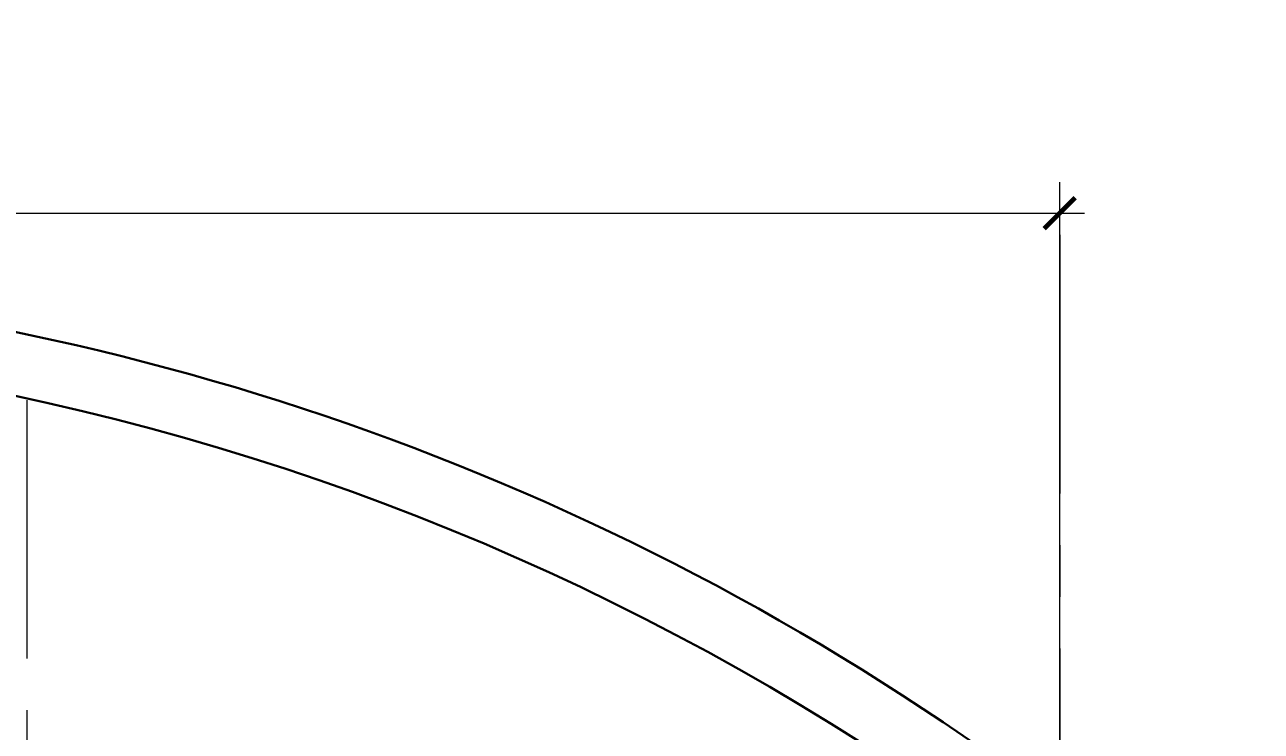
# Model space of a CAD drawing. Header units: millimetres. Extents: x 886808 to 1650903, y -1008069 to 230892.
# Drawn here: x 1042512 to 1048497, y -345703 to -342285 of the extents above; entities that cross this region are included whole.
import ezdxf

# ---------------------------------------------------------------- set-up
doc = ezdxf.new("R2010")
doc.units = ezdxf.units.MM
doc.linetypes.add('CENTER', pattern=[2, 1.25, -0.25, 0.25, -0.25])
doc.layers.get('0').update_dxf_attribs({"lineweight": 0})
for name, color, linetype, lineweight in [('8l NET TO', 8, 'Continuous', 9), ('A-Wall', 113, 'Continuous', 30), ('A_Dim', 8, 'Continuous', 5)]:
    doc.layers.add(name, color=color, linetype=linetype, lineweight=lineweight)
doc.styles.add('ISO2', font='')
doc.styles.get('ISO2').set_extended_font_data('.VnAvantH')
doc.dimstyles.new('Copy of 1-100-Ll', dxfattribs={"dimtxt": 700, "dimasz": 150, "dimexe": 150, "dimexo": 300, "dimgap": 90, "dimtad": 1, "dimdec": 0, "dimrnd": 5, "dimzin": 0, "dimtxsty": 'ISO2', "dimblk": 'ARCHTICK', "dimcen": 100, "dimdle": 120, "dimclrd": 256, "dimclre": 256, "dimclrt": 2, "dimadec": 0, "dimazin": 0, "dimtfac": 1, "dimtdec": 0, "dimtix": 1, "dimtmove": 1, "dimatfit": 3, "dimldrblk": 'OPEN30', "dimfxl": 900, "dimtolj": 1, "dimtzin": 0, "dimlwd": 13, "dimlwe": 13, "dimarcsym": 1})

# ---------------------------------------------------------------- blocks, each defined once
blk = doc.blocks.new('_ArchTick')
at = {"color": 0, "linetype": 'ByBlock', "const_width": 0.15}
blk.add_lwpolyline([(-0.5, -0.5), (0.5, 0.5)], dxfattribs=at)
blk = doc.blocks.new('*D1485')
at = {"layer": 'A_Dim', "lineweight": 13, "transparency": 16777216}
for p, q in [((1019521.8, -351110.1), (1019521.8, -343046.5)), ((1047521.8, -346125.5), (1047521.8, -343046.5)), ((1019401.8, -343196.5), (1047641.8, -343196.5))]:
    blk.add_line(p, q, dxfattribs=at)
at = {"layer": 'Defpoints', "color": 0, "transparency": 16777216}
for p in [(1047521.8, -343196.5), (1047521.8, -346425.5), (1019521.8, -351410.1)]:
    blk.add_point(p, dxfattribs=at)
at = {"layer": 'A_Dim', "lineweight": 13, "transparency": 16777216, "xscale": 150, "yscale": 150, "zscale": 150, "rotation": 180}
blk.add_blockref('_ArchTick', (1019521.8, -343196.5), dxfattribs=at)
at = {"layer": 'A_Dim', "lineweight": 13, "transparency": 16777216, "xscale": 150, "yscale": 150, "zscale": 150}
blk.add_blockref('_ArchTick', (1047521.8, -343196.5), dxfattribs=at)
at = {"layer": 'A_Dim', "color": 2, "transparency": 16777216, "insert": (1033521.8, -342744.5), "char_height": 700, "attachment_point": 5, "style": 'ISO2'}
blk.add_mtext('\\A1;28000', dxfattribs=at)
blk = doc.blocks.new('_Open30')
at = {"color": 0, "linetype": 'ByBlock', "lineweight": -2}
for p, q in [((-1, 0.268), (0, 0)), ((0, 0), (-1, -0.268)), ((0, 0), (-1, 0))]:
    blk.add_line(p, q, dxfattribs=at)

msp = doc.modelspace()

# ---------------------------------------------------------------- linework, layer by layer
at = {"layer": '8l NET TO', "color": 251, "linetype": 'CENTER', "ltscale": 1000, "true_color": 0x636466, "transparency": 33554636}
for p, q in [((1047521.8, -343301.9), (1047521.8, -362079.6)), ((1042521.8, -344100.9), (1042521.8, -362079.6))]:
    msp.add_line(p, q, dxfattribs=at)
at = {"layer": 'A-Wall', "transparency": 33554636}
msp.add_lwpolyline([(1019521.9, -346208.1, 0.055729), (1025171.7, -347010.1, 0.102834), (1033590.5, -345209.6, -0.29946), (1047437, -345998.3), (1048721.8, -346010.1), (1048721.8, -344910.1), (1051321.8, -344910.1), (1051321.8, -345710.1), (1052521.8, -345710.1), (1052521.8, -359210.1), (1052521.8, -359660.1), (1052321.8, -359660.1)], format="xyb", dxfattribs=at)
msp.add_lwpolyline([(1036680.9, -344244.5, -0.18971), (1041597.5, -345498.3, 0.252266), (1047135, -346660.6), (1047137, -346151.4, 0.226613)], format="xyb", close=True, dxfattribs=at)

# ---------------------------------------------------------------- dimensions: what is measured, and where the dimension line sits
at = {"layer": 'A_Dim', "transparency": 33554636}
dim = msp.add_linear_dim(base=(1047521.8, -343196.5), p1=(1019521.8, -351410.1), p2=(1047521.8, -346425.5), dimstyle='Copy of 1-100-Ll', dxfattribs=at)
dim.commit()
dim.dimension.update_dxf_attribs({"geometry": '*D1485', "text_midpoint": (1033521.8, -342744.5)})

doc.saveas('drawing.dxf')
